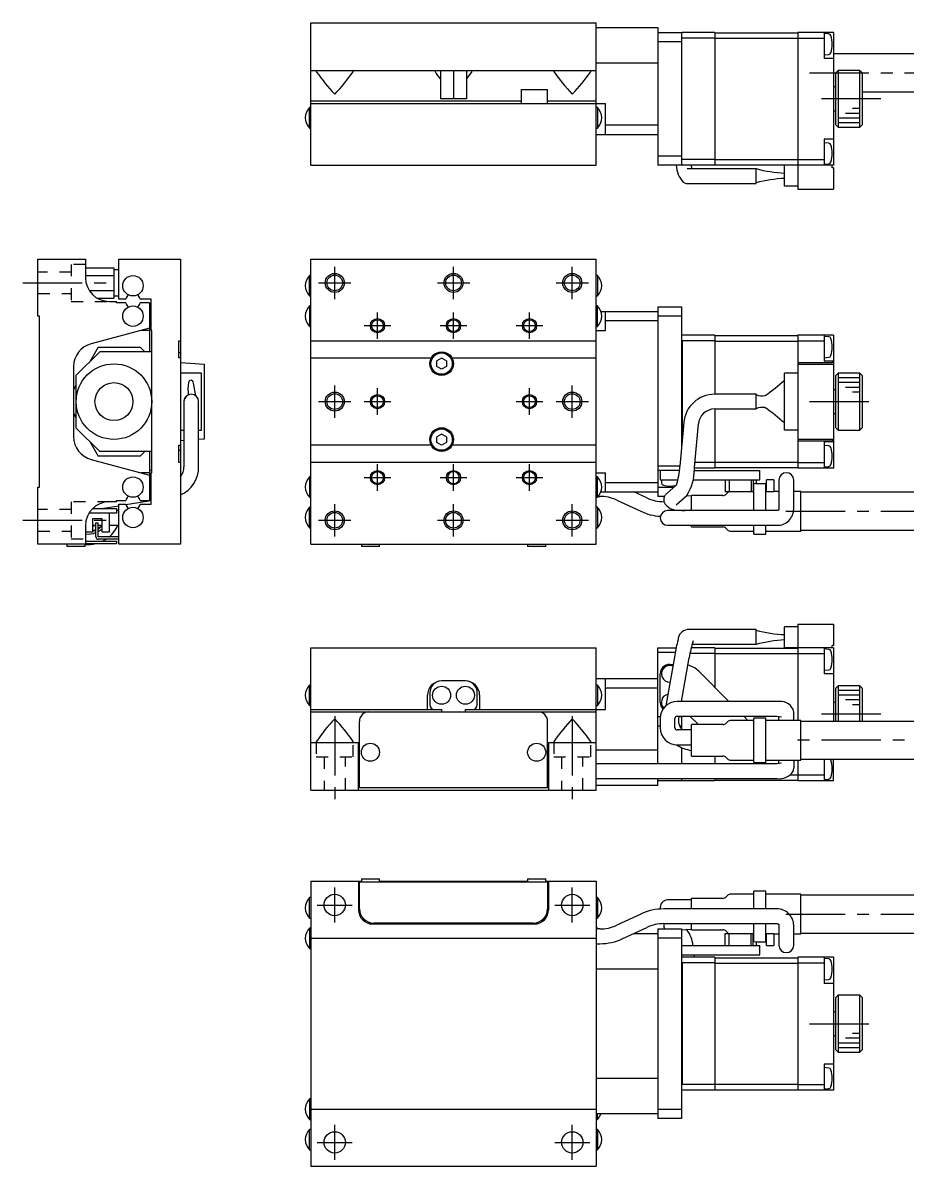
# Model space of a CAD drawing. Extents: x 35 to 407, y 17 to 267.
# Drawn here: x 35.2 to 221.3, y 26 to 266.9 of the extents above; entities that cross this region are included whole.
import ezdxf

# ---------------------------------------------------------------- set-up
doc = ezdxf.new("R2010")
doc.units = 0
doc.header["$LTSCALE"] = 10
doc.linetypes.add('CENTER', pattern=[2, 1.25, -0.25, 0.25, -0.25])
doc.linetypes.add('DOT', pattern=[0.5, 0.25, -0.25])
doc.layers.add('1', color=7, linetype='CONTINUOUS')

msp = doc.modelspace()

# ---------------------------------------------------------------- linework, layer by layer
at = {"layer": '1', "color": 7, "linetype": 'CONTINUOUS'}
for p, q in [((95.821162, 266.851049), (155.821162, 266.851049)), ((95.821162, 236.851049), (95.821162, 266.851049)), ((155.821162, 236.851049), (155.821162, 266.851049)), ((155.821162, 265.851049), (168.821162, 265.851049)), ((168.821162, 265.851049), (168.821162, 236.851049)), ((168.821162, 264.851049), (173.821162, 264.851049)), ((173.821162, 262.851049), (168.821162, 262.851049)), ((173.921162, 264.851049), (173.821162, 264.751049)), ((173.821162, 264.851049), (173.821162, 236.851049)), ((180.821162, 263.651049), (173.821162, 263.651049)), ((180.821162, 264.851049), (173.921162, 264.851049)), ((180.821162, 264.851049), (180.821162, 236.851049)), ((180.821162, 264.751049), (198.321162, 264.751049)), ((180.821162, 263.609628), (198.321162, 263.609628)), ((198.321162, 264.851049), (198.321162, 231.851049)), ((205.821162, 264.851049), (198.321162, 264.851049)), ((198.321162, 263.651049), (203.821162, 263.651049)), ((203.821162, 264.851049), (203.821162, 259.351049)), ((204.806442, 264.514848), (203.821162, 264.601049)), ((205.821162, 264.851049), (205.821162, 236.851049)), ((203.821162, 260.101049), (204.806442, 260.18725)), ((283.949292, 260.351049), (205.821162, 260.351049)), ((168.821162, 258.351049), (155.821162, 258.351049)), ((205.821162, 259.351049), (203.821162, 259.351049)), ((95.821162, 256.851049), (155.821162, 256.851049)), ((97.079505, 256.851049), (96.921162, 256.728528)), ((96.921162, 256.728528), (96.942914, 256.617171)), ((96.942914, 256.617171), (96.99772, 256.488613)), ((104.721162, 256.728526), (104.562819, 256.851049)), ((104.674704, 256.553113), (104.716091, 256.67941)), ((104.716091, 256.67941), (104.721162, 256.728526)), ((122.079505, 256.851049), (121.921162, 256.728532)), ((121.921162, 256.728532), (121.951179, 256.593864)), ((123.071162, 256.851049), (123.071162, 250.851049)), ((125.821162, 256.851049), (125.821162, 250.851049)), ((128.571162, 256.851049), (128.571162, 250.851049)), ((129.721162, 256.728531), (129.562819, 256.851049)), ((129.650182, 256.499908), (129.704441, 256.632913)), ((129.704441, 256.632913), (129.721162, 256.728531)), ((147.079505, 256.851049), (146.921162, 256.728532)), ((146.921162, 256.728532), (146.951179, 256.593864)), ((154.721162, 256.728531), (154.562819, 256.851049)), ((154.650182, 256.499908), (154.704441, 256.632913)), ((154.704441, 256.632913), (154.721162, 256.728531)), ((206.821162, 256.851049), (206.321162, 256.351049)), ((206.321162, 245.351049), (206.321162, 256.351049)), ((211.321162, 256.851049), (206.821162, 256.851049)), ((206.821162, 256.851049), (206.821162, 244.851049)), ((211.821162, 256.351049), (211.321162, 256.851049)), ((211.321162, 244.851049), (211.321162, 256.851049)), ((211.821162, 256.351049), (211.821162, 245.351049)), ((140.071162, 252.851049), (145.571162, 252.851049)), ((140.071162, 252.851049), (140.071162, 249.851049)), ((145.571162, 249.851049), (145.571162, 252.851049)), ((206.321162, 253.351049), (205.821162, 253.351049)), ((128.571162, 250.851049), (123.071162, 250.851049)), ((211.821162, 252.351049), (283.949292, 252.351049)), ((95.528914, 244.701049), (95.528914, 249.001049)), ((95.821162, 249.001049), (95.528914, 249.001049)), ((140.071162, 250.351049), (95.821162, 250.351049)), ((95.821162, 249.851049), (157.821162, 249.851049)), ((155.821162, 250.351049), (145.571162, 250.351049)), ((156.11341, 249.001049), (155.821162, 249.001049)), ((156.11341, 249.001049), (156.11341, 244.701049)), ((157.821162, 243.351049), (157.821162, 249.851049)), ((205.821162, 248.351049), (206.321162, 248.351049)), ((95.528914, 244.701049), (95.821162, 244.701049)), ((155.821162, 244.701049), (156.11341, 244.701049)), ((155.821162, 243.351049), (168.821162, 243.351049)), ((157.821162, 245.351049), (168.821162, 245.351049)), ((206.321162, 245.351049), (206.821162, 244.851049)), ((206.821162, 244.851049), (211.321162, 244.851049)), ((211.321162, 244.851049), (211.821162, 245.351049)), ((205.821162, 242.351049), (203.821162, 242.351049)), ((203.821162, 242.351049), (203.821162, 236.851049)), ((204.806442, 241.514848), (203.821162, 241.601049)), ((168.821162, 238.851049), (173.821162, 238.851049)), ((95.821162, 236.851049), (155.821162, 236.851049)), ((173.821162, 236.851049), (168.821162, 236.851049)), ((180.821162, 238.051049), (173.821162, 238.051049)), ((173.821162, 236.951049), (173.921162, 236.851049)), ((180.821162, 236.851049), (173.921162, 236.851049)), ((189.521162, 236.126049), (175.019925, 236.126049)), ((176.05006, 236.125234), (175.870134, 236.850267)), ((180.821162, 238.092471), (198.321162, 238.092471)), ((180.821162, 236.951049), (198.321162, 236.951049)), ((189.521162, 233.026049), (189.521162, 236.151049)), ((195.521162, 232.451049), (195.521162, 236.851049)), ((205.821162, 236.851049), (195.521162, 236.851049)), ((198.321162, 238.051049), (203.821162, 238.051049)), ((203.821162, 237.101049), (204.806442, 237.18725)), ((205.521162, 236.351049), (205.521162, 236.851049)), ((205.821162, 236.351049), (205.521162, 236.351049)), ((205.821162, 236.351049), (205.821162, 231.851049)), ((174.173743, 233.268721), (174.306706, 233.194471)), ((174.306706, 233.194471), (174.458707, 233.128223)), ((174.458707, 233.128223), (174.619042, 233.077387)), ((174.619042, 233.077387), (174.784129, 233.043634)), ((174.784129, 233.043634), (174.916862, 233.029395)), ((174.916862, 233.029395), (175.019925, 233.026049)), ((175.019925, 233.026049), (189.521162, 233.026049)), ((198.321162, 232.451049), (195.521162, 232.451049)), ((198.321162, 231.851049), (205.821162, 231.851049)), ((38.349742, 205.074287), (38.349742, 217.074287)), ((38.349742, 217.074287), (48.349742, 217.074287)), ((48.349742, 217.074287), (48.349742, 213.174287)), ((55.349742, 208.674287), (55.349742, 217.074287)), ((55.349742, 217.074287), (68.349742, 217.074287)), ((68.349742, 217.074287), (68.349742, 157.074287)), ((95.821162, 217.074287), (155.821162, 217.074287)), ((95.821162, 157.074287), (95.821162, 217.074287)), ((155.821162, 157.074287), (155.821162, 217.074287)), ((48.349742, 215.249714), (54.349742, 215.249714)), ((54.349742, 215.249714), (54.349742, 208.898861)), ((55.349742, 214.824287), (54.349742, 214.824287)), ((48.349742, 213.662), (54.349742, 213.662)), ((95.821162, 213.624287), (95.528914, 213.624287)), ((95.528914, 209.324287), (95.528914, 213.624287)), ((156.11341, 213.624287), (155.821162, 213.624287)), ((156.11341, 213.624287), (156.11341, 209.324287)), ((49.134394, 210.486574), (54.349742, 210.486574)), ((50.758085, 208.898861), (54.349742, 208.898861)), ((53.349742, 208.174287), (54.849742, 208.174287)), ((54.349742, 209.324287), (55.349742, 209.324287)), ((54.849742, 207.874287), (54.849742, 208.174287)), ((56.813462, 207.874287), (54.849742, 207.874287)), ((56.813462, 208.674287), (55.349742, 208.674287)), ((62.149742, 208.674287), (59.886022, 208.674287)), ((61.849742, 207.874287), (59.886022, 207.874287)), ((61.849742, 207.874287), (61.849742, 197.574287)), ((62.149742, 202.074287), (62.149742, 208.674287)), ((95.528914, 209.324287), (95.821162, 209.324287)), ((95.821162, 207.224287), (95.528914, 207.224287)), ((95.528914, 207.224287), (95.528914, 202.924287)), ((155.821162, 209.324287), (156.11341, 209.324287)), ((156.11341, 207.224287), (155.821162, 207.224287)), ((156.11341, 202.924287), (156.11341, 207.224287)), ((38.649742, 205.074287), (38.349742, 205.074287)), ((38.649742, 169.074287), (38.649742, 205.074287)), ((57.310437, 207.074287), (57.560756, 207.074287)), ((59.138729, 207.074287), (59.389048, 207.074287)), ((61.849742, 207.074287), (62.149742, 207.074287)), ((156.849589, 206.074287), (168.821162, 206.074287)), ((157.821162, 202.074287), (157.821162, 206.074287)), ((168.821162, 207.074287), (173.821162, 207.074287)), ((168.821162, 207.074287), (168.821162, 167.074287)), ((173.821162, 205.074287), (168.821162, 205.074287)), ((173.821162, 207.074287), (173.821162, 177.426417)), ((61.849742, 202.574287), (49.555647, 199.280094)), ((95.528914, 202.924287), (95.821162, 202.924287)), ((155.821162, 202.924287), (156.11341, 202.924287)), ((168.821162, 204.074287), (157.821162, 204.074287)), ((61.849742, 202.074287), (59.983717, 202.074287)), ((62.349742, 202.074287), (62.149742, 202.074287)), ((62.349742, 172.074287), (62.349742, 202.074287)), ((67.999742, 199.874287), (68.349742, 199.874287)), ((67.999742, 196.274287), (67.999742, 199.874287)), ((95.821162, 199.874287), (155.821162, 199.874287)), ((155.821162, 202.074287), (157.821162, 202.074287)), ((180.821162, 201.074287), (173.821162, 201.074287)), ((173.821162, 199.974287), (173.921162, 199.874287)), ((173.921162, 199.874287), (173.921162, 178.569423)), ((180.821162, 199.874287), (173.921162, 199.874287)), ((180.821162, 201.074287), (180.821162, 188.624287)), ((180.821162, 200.974287), (198.321162, 200.974287)), ((205.821162, 201.074287), (198.321162, 201.074287)), ((198.321162, 201.074287), (198.321162, 173.074287)), ((198.321162, 199.874287), (203.821162, 199.874287)), ((203.821162, 201.074287), (203.821162, 195.574287)), ((204.806442, 200.738086), (203.821162, 200.824287)), ((205.821162, 201.074287), (205.821162, 173.074287)), ((51.349742, 197.574287), (46.349742, 192.574287)), ((51.045895, 198.574287), (49.264806, 195.489351)), ((51.045895, 198.574287), (59.849742, 198.574287)), ((62.349742, 197.574287), (51.349742, 197.574287)), ((60.849742, 197.574287), (59.849742, 198.574287)), ((180.821162, 199.832866), (198.321162, 199.832866)), ((68.349742, 197.324287), (67.999742, 197.324287)), ((68.349742, 196.274287), (67.999742, 196.274287)), ((68.349742, 195.324287), (73.349742, 194.974653)), ((95.821162, 196.274287), (121.127991, 196.274287)), ((123.321162, 196.228988), (122.321162, 195.651638)), ((122.321162, 194.496937), (122.321162, 195.651638)), ((124.321162, 195.651638), (123.321162, 196.228988)), ((124.321162, 195.651638), (124.321162, 194.496937)), ((125.514333, 196.274287), (155.821162, 196.274287)), ((198.321162, 195.324287), (205.521162, 195.324287)), ((203.821162, 196.324287), (204.806442, 196.410488)), ((205.821162, 195.574287), (203.821162, 195.574287)), ((205.521162, 195.289324), (205.521162, 195.324287)), ((205.821162, 195.289324), (205.521162, 195.289324)), ((45.849742, 194.450465), (45.849742, 179.698109)), ((72.749742, 193.074287), (68.349742, 193.074287)), ((72.749742, 181.074287), (72.749742, 193.074287)), ((73.349742, 194.974653), (73.349742, 179.173921)), ((123.321162, 193.919587), (122.321162, 194.496937)), ((124.321162, 194.496937), (123.321162, 193.919587)), ((195.521162, 181.074287), (195.521162, 193.074287)), ((198.321162, 193.074287), (195.521162, 193.074287)), ((198.321162, 194.974653), (205.821162, 194.974653)), ((206.821162, 193.074287), (206.321162, 192.574287)), ((206.821162, 193.074287), (206.821162, 181.074287)), ((211.321162, 193.074287), (206.821162, 193.074287)), ((211.321162, 181.074287), (211.321162, 193.074287)), ((211.821162, 192.574287), (211.321162, 193.074287)), ((46.349742, 190.440313), (45.849742, 189.574287)), ((46.349742, 192.574287), (46.349742, 181.574287)), ((71.558121, 188.306096), (71.069342, 190.962697)), ((206.321162, 181.574287), (206.321162, 192.574287)), ((211.821162, 192.574287), (211.821162, 181.574287)), ((189.521162, 188.624287), (180.802818, 188.624287)), ((189.521162, 185.524287), (189.521162, 188.624287)), ((206.321162, 189.574287), (205.821162, 189.574287)), ((69.074742, 187.074287), (69.074742, 173.344082)), ((72.174742, 173.344082), (72.174742, 187.074287)), ((180.802818, 185.524287), (189.521162, 185.524287)), ((180.821162, 185.524287), (180.821162, 173.074287)), ((191.37492, 185.814521), (191.467427, 185.77498)), ((45.849742, 184.574287), (46.349742, 183.708262)), ((205.821162, 184.574287), (206.321162, 184.574287)), ((46.349742, 181.574287), (51.349742, 176.574287)), ((68.349742, 181.074287), (69.074742, 181.074287)), ((72.174742, 181.074287), (72.749742, 181.074287)), ((174.277743, 182.645157), (173.475823, 173.479173)), ((176.564026, 173.20899), (177.365946, 182.374975)), ((198.321162, 181.074287), (195.521162, 181.074287)), ((206.321162, 181.574287), (206.821162, 181.074287)), ((206.821162, 181.074287), (211.321162, 181.074287)), ((211.321162, 181.074287), (211.821162, 181.574287)), ((49.264806, 178.659224), (51.045895, 175.574287)), ((69.074742, 178.874984), (68.349742, 178.824287)), ((73.349742, 179.173921), (72.174742, 179.091757)), ((123.321162, 180.228988), (122.321162, 179.651638)), ((122.321162, 178.496937), (122.321162, 179.651638)), ((123.321162, 177.919587), (122.321162, 178.496937)), ((124.321162, 179.651638), (123.321162, 180.228988)), ((124.321162, 178.496937), (123.321162, 177.919587)), ((124.321162, 179.651638), (124.321162, 178.496937)), ((198.321162, 179.173921), (205.821162, 179.173921)), ((198.321162, 178.824287), (205.521162, 178.824287)), ((205.821162, 178.574287), (203.821162, 178.574287)), ((203.821162, 178.574287), (203.821162, 173.074287)), ((205.521162, 178.824287), (205.521162, 178.859251)), ((205.821162, 178.859251), (205.521162, 178.859251)), ((62.349742, 176.574287), (51.349742, 176.574287)), ((59.849742, 175.574287), (60.849742, 176.574287)), ((61.849742, 176.574287), (61.849742, 166.274287)), ((67.999742, 177.874287), (68.349742, 177.874287)), ((67.999742, 174.274287), (67.999742, 177.874287)), ((67.999742, 176.824287), (68.349742, 176.824287)), ((121.127991, 177.874287), (95.821162, 177.874287)), ((155.821162, 177.874287), (125.514333, 177.874287)), ((204.806442, 177.738086), (203.821162, 177.824287)), ((49.555647, 174.86848), (61.849742, 171.574287)), ((59.849742, 175.574287), (51.045895, 175.574287)), ((68.349742, 174.274287), (67.999742, 174.274287)), ((155.821162, 174.274287), (95.821162, 174.274287)), ((168.821162, 173.574287), (173.484144, 173.574287)), ((180.821162, 174.274287), (176.657228, 174.274287)), ((180.821162, 174.315709), (198.321162, 174.315709)), ((198.321162, 174.274287), (203.821162, 174.274287)), ((203.821162, 173.324287), (204.806442, 173.410488)), ((61.849742, 172.074287), (59.983717, 172.074287)), ((62.349742, 172.574287), (61.849742, 172.574287)), ((62.149742, 165.474287), (62.149742, 172.074287)), ((62.149742, 172.074287), (62.349742, 172.074287)), ((95.821162, 171.224287), (95.528914, 171.224287)), ((95.528914, 171.224287), (95.528914, 166.924287)), ((155.821162, 172.074287), (157.821162, 172.074287)), ((156.11341, 171.224287), (155.821162, 171.224287)), ((156.11341, 166.924287), (156.11341, 171.224287)), ((157.821162, 168.074287), (157.821162, 172.074287)), ((173.38226, 172.574287), (168.821162, 172.574287)), ((169.321162, 172.574287), (169.321162, 170.574287)), ((176.502988, 172.574287), (190.321162, 172.574287)), ((176.531917, 172.863318), (176.557566, 173.136093)), ((180.821162, 173.074287), (176.551754, 173.074287)), ((176.557566, 173.136093), (176.564026, 173.20899)), ((180.821162, 173.174287), (198.321162, 173.174287)), ((190.321162, 170.574287), (190.321162, 172.574287)), ((205.821162, 173.074287), (198.321162, 173.074287)), ((38.349742, 157.074287), (38.349742, 169.074287)), ((38.349742, 169.074287), (38.649742, 169.074287)), ((61.849742, 170.574287), (62.149742, 170.574287)), ((62.002855, 169.346531), (61.849742, 169.32228)), ((157.821162, 170.074287), (168.821162, 170.074287)), ((168.821162, 169.074287), (172.239588, 169.074287)), ((169.321162, 170.574287), (173.055524, 170.574287)), ((169.571162, 170.574287), (169.630898, 169.8915)), ((172.75775, 169.533991), (170.664521, 167.676912)), ((176.21702, 170.574287), (190.321162, 170.574287)), ((183.021162, 170.574287), (183.021162, 168.074287)), ((183.838407, 170.574287), (183.838407, 168.074287)), ((188.505841, 170.574287), (188.505841, 168.074287)), ((188.921162, 170.574287), (188.921162, 168.074287)), ((189.376287, 169.844287), (189.071162, 169.729012)), ((189.071162, 164.118719), (189.071162, 169.729012)), ((189.376287, 169.844287), (191.571162, 169.844287)), ((189.621162, 169.844287), (189.621162, 170.574287)), ((191.571162, 164.118719), (191.571162, 169.844287)), ((191.571162, 169.344287), (191.721162, 169.344287)), ((191.721162, 168.074287), (191.721162, 170.574287)), ((193.221162, 170.574287), (191.721162, 170.574287)), ((193.221162, 170.574287), (193.221162, 168.074287)), ((194.33424, 170.556107), (194.33424, 164.448105)), ((197.43424, 164.448105), (197.43424, 170.556107)), ((54.849742, 166.274287), (56.813462, 166.274287)), ((54.849742, 165.974287), (54.849742, 166.274287)), ((56.837963, 165.389851), (62.149742, 166.231154)), ((59.886022, 166.274287), (61.849742, 166.274287)), ((95.528914, 166.924287), (95.821162, 166.924287)), ((155.821162, 166.924287), (156.11341, 166.924287)), ((156.300965, 167.124287), (156.604215, 167.124287)), ((156.849589, 168.074287), (168.821162, 168.074287)), ((160.17534, 166.332588), (165.219946, 163.98025)), ((166.530062, 166.789804), (163.775479, 168.074287)), ((170.217528, 167.074287), (168.821162, 167.074287)), ((170.079957, 166.58767), (170.067358, 166.403219)), ((170.067358, 166.403219), (170.075003, 166.220442)), ((170.075003, 166.220442), (170.102159, 166.041428)), ((170.113253, 166.771507), (170.079957, 166.58767)), ((170.167321, 166.952193), (170.113253, 166.771507)), ((170.241716, 167.127005), (170.167321, 166.952193)), ((170.335306, 167.2931), (170.241716, 167.127005)), ((170.433976, 167.43238), (170.335306, 167.2931)), ((170.545433, 167.561683), (170.433976, 167.43238)), ((170.62477, 167.640648), (170.545433, 167.561683)), ((170.664521, 167.676912), (170.637697, 167.652665)), ((172.721839, 165.357981), (174.948683, 167.333602)), ((175.906839, 167.157797), (174.804231, 167.205734)), ((175.906948, 164.118719), (175.906948, 167.274287)), ((182.492735, 167.274287), (175.906948, 167.274287)), ((189.071162, 168.074287), (183.021162, 168.074287)), ((183.514055, 167.881394), (183.199842, 167.56718)), ((189.071162, 168.144287), (188.921162, 168.144287)), ((191.721162, 168.144287), (191.571162, 168.144287)), ((193.221162, 168.074287), (191.571162, 168.074287)), ((194.33424, 168.174287), (193.221162, 168.174287)), ((198.906948, 168.174287), (197.43424, 168.174287)), ((198.906948, 159.774287), (198.906948, 168.174287)), ((283.949292, 167.974287), (198.906948, 167.974287)), ((49.879872, 164.574287), (54.849742, 164.574287)), ((51.688699, 164.574287), (55.349742, 165.15414)), ((54.849742, 165.974287), (53.349742, 165.974287)), ((54.849742, 164.574287), (54.849742, 163.574287)), ((55.349742, 164.118719), (54.849742, 164.118719)), ((55.349742, 165.474287), (56.813462, 165.474287)), ((55.349743, 157.074287), (55.349742, 165.474287)), ((59.886022, 165.474287), (62.149742, 165.474287)), ((95.821162, 164.824287), (95.528914, 164.824287)), ((95.528914, 160.524287), (95.528914, 164.824287)), ((156.11341, 164.824287), (155.821162, 164.824287)), ((156.11341, 164.824287), (156.11341, 160.524287)), ((170.11236, 165.998105), (170.101186, 165.998105)), ((170.102159, 166.041428), (170.14785, 165.868132)), ((193.88424, 164.118719), (170.88424, 164.118719)), ((193.889437, 164.118743), (193.88424, 164.118719)), ((193.905739, 164.119119), (193.889437, 164.118743)), ((193.922971, 164.120018), (193.905739, 164.119119)), ((193.940191, 164.121435), (193.922971, 164.120018)), ((193.957385, 164.123373), (193.940191, 164.121435)), ((193.974539, 164.125834), (193.957385, 164.123373)), ((193.991638, 164.128823), (193.974539, 164.125834)), ((194.008668, 164.132344), (193.991638, 164.128823)), ((194.025615, 164.136402), (194.008668, 164.132344)), ((194.042463, 164.141004), (194.025615, 164.136402)), ((194.059197, 164.146156), (194.042463, 164.141004)), ((194.075801, 164.151866), (194.059197, 164.146156)), ((194.092258, 164.158144), (194.075801, 164.151866)), ((194.108553, 164.165001), (194.092258, 164.158144)), ((194.124666, 164.172448), (194.108553, 164.165001)), ((194.14058, 164.180502), (194.124666, 164.172448)), ((194.156275, 164.18918), (194.14058, 164.180502)), ((194.171731, 164.198504), (194.156275, 164.18918)), ((194.186925, 164.208501), (194.171731, 164.198504)), ((194.201835, 164.219203), (194.186925, 164.208501)), ((194.216434, 164.230653), (194.201835, 164.219203)), ((194.230696, 164.242903), (194.216434, 164.230653)), ((194.244545, 164.255981), (194.230696, 164.242903)), ((194.256561, 164.268452), (194.244545, 164.255981)), ((194.268125, 164.281652), (194.256561, 164.268452)), ((194.279194, 164.295652), (194.268125, 164.281652)), ((194.289716, 164.310552), (194.279194, 164.295652)), ((194.299624, 164.326494), (194.289716, 164.310552)), ((194.308829, 164.34369), (194.299624, 164.326494)), ((194.317202, 164.362469), (194.308829, 164.34369)), ((194.324522, 164.383363), (194.317202, 164.362469)), ((194.330386, 164.407307), (194.324522, 164.383363)), ((194.333904, 164.436062), (194.330386, 164.407307)), ((194.33424, 164.448105), (194.333904, 164.436062)), ((54.849742, 163.574287), (49.078959, 163.574287)), ((51.849742, 162.374287), (49.849742, 162.374287)), ((49.849742, 162.374287), (49.849742, 159.574287)), ((50.549743, 161.574287), (51.049743, 161.574287)), ((50.549743, 158.574287), (50.549743, 161.574287)), ((51.049743, 158.574287), (51.049743, 161.574287)), ((51.849742, 159.574287), (51.849742, 162.374287)), ((53.349742, 163.574287), (53.349742, 159.574287)), ((48.349742, 160.974287), (48.349742, 157.074287)), ((49.849742, 159.574287), (48.349742, 159.574287)), ((49.849742, 161.018719), (50.549743, 161.018719)), ((51.049743, 161.018719), (51.849742, 161.018719)), ((53.349742, 159.574287), (51.849742, 159.574287)), ((53.349742, 161.018719), (55.349743, 161.018719)), ((95.528914, 160.524287), (95.821162, 160.524287)), ((155.821162, 160.524287), (156.11341, 160.524287)), ((170.88424, 161.018719), (193.88424, 161.018719)), ((175.906948, 160.674287), (175.906948, 161.018719)), ((175.906948, 160.674287), (182.492735, 160.674287)), ((183.199842, 160.381394), (183.514055, 160.06718)), ((184.221162, 159.774287), (189.071162, 159.774287)), ((189.071162, 159.174287), (189.071162, 161.018719)), ((189.071162, 159.174287), (191.571162, 159.174287)), ((191.571162, 159.174287), (191.571162, 161.018719)), ((191.571162, 159.774287), (198.906948, 159.774287)), ((198.906948, 159.974287), (283.949292, 159.974287)), ((48.349742, 157.074287), (38.349742, 157.074287)), ((44.449742, 157.074287), (44.449742, 156.574287)), ((48.249742, 156.574287), (44.449742, 156.574287)), ((48.249742, 156.574287), (48.249742, 157.074287)), ((48.349742, 157.674287), (54.849742, 157.674287)), ((48.349742, 157.174287), (54.849742, 157.174287)), ((55.349743, 158.574287), (51.049743, 158.574287)), ((55.349743, 158.074287), (51.049743, 158.074287)), ((54.849742, 157.674287), (54.849742, 157.174287)), ((68.349743, 157.074287), (55.349743, 157.074287)), ((95.821162, 157.074287), (155.821162, 157.074287)), ((106.421162, 157.074287), (106.421162, 156.574287)), ((110.221162, 156.574287), (106.421162, 156.574287)), ((110.221162, 156.574287), (110.221162, 157.074287)), ((141.421162, 157.074287), (141.421162, 156.574287)), ((145.221162, 156.574287), (141.421162, 156.574287)), ((145.221162, 156.574287), (145.221162, 157.074287)), ((198.321162, 140.234357), (205.821162, 140.234357)), ((198.321162, 140.234357), (198.321162, 119.934357)), ((205.821162, 140.234357), (205.821162, 135.734357)), ((189.521162, 139.059357), (175.019925, 139.059357)), ((189.521162, 135.934357), (189.521162, 139.059357)), ((195.521162, 135.234357), (195.521162, 139.634357)), ((198.321162, 139.634357), (195.521162, 139.634357)), ((95.821162, 135.234357), (155.821162, 135.234357)), ((95.821162, 105.234357), (95.821162, 135.234357)), ((155.821162, 105.234357), (155.821162, 135.234357)), ((168.821162, 135.234357), (172.695723, 135.234357)), ((168.821162, 110.784357), (168.821162, 135.234357)), ((180.821162, 135.234357), (175.870051, 135.234357)), ((176.049686, 135.959357), (189.521162, 135.959357)), ((180.821162, 135.234357), (180.821162, 126.891211)), ((180.821162, 135.134357), (198.321162, 135.134357)), ((205.821162, 135.234357), (195.521162, 135.234357)), ((203.821162, 135.234357), (203.821162, 129.734357)), ((204.806442, 134.898156), (203.821162, 134.984357)), ((205.521162, 135.234357), (205.521162, 135.734357)), ((205.821162, 135.734357), (205.521162, 135.734357)), ((205.821162, 135.234357), (205.821162, 119.734357)), ((172.496197, 134.234357), (168.821162, 134.234357)), ((172.394149, 133.679621), (170.484055, 122.980306)), ((173.799873, 123.914659), (175.445899, 133.134807)), ((180.821162, 134.034357), (175.614667, 134.034357)), ((180.821162, 133.992935), (198.321162, 133.992935)), ((198.321162, 134.034357), (203.821162, 134.034357)), ((171.321162, 131.734357), (172.046871, 131.734357)), ((177.442482, 130.269891), (183.797714, 123.914659)), ((203.821162, 130.484357), (204.806442, 130.570558)), ((128.321162, 128.234357), (123.321162, 128.234357)), ((155.821162, 128.734357), (168.821162, 128.734357)), ((157.821162, 122.234357), (157.821162, 128.734357)), ((169.321162, 123.734357), (169.321162, 129.734357)), ((205.821162, 129.734357), (203.821162, 129.734357)), ((95.528914, 123.084357), (95.528914, 127.384357)), ((95.821162, 127.384357), (95.528914, 127.384357)), ((120.321162, 122.234357), (120.321162, 125.234357)), ((120.821162, 125.734357), (120.821162, 123.234357)), ((130.821162, 123.234357), (130.821162, 125.734357)), ((131.321162, 125.234357), (131.321162, 122.234357)), ((156.11341, 127.384357), (155.821162, 127.384357)), ((156.11341, 127.384357), (156.11341, 123.084357)), ((168.821162, 126.734357), (157.821162, 126.734357)), ((206.821162, 127.234357), (206.321162, 126.734357)), ((206.321162, 119.734357), (206.321162, 126.734357)), ((206.821162, 127.234357), (206.821162, 119.734357)), ((211.321162, 127.234357), (206.821162, 127.234357)), ((211.321162, 119.734357), (211.321162, 127.234357)), ((211.821162, 126.734357), (211.321162, 127.234357)), ((211.821162, 126.734357), (211.821162, 119.734357)), ((95.528914, 123.084357), (95.821162, 123.084357)), ((155.821162, 123.084357), (156.11341, 123.084357)), ((193.88424, 123.914659), (172.88424, 123.914659)), ((206.321162, 123.734357), (205.821162, 123.734357)), ((95.821162, 122.234357), (123.321162, 122.234357)), ((95.821162, 121.734357), (155.821162, 121.734357)), ((123.321162, 122.234357), (123.321162, 121.734357)), ((128.321162, 121.734357), (128.321162, 122.234357)), ((128.321162, 122.234357), (157.821162, 122.234357)), ((168.821162, 120.734357), (169.353543, 120.734357)), ((172.88424, 120.814659), (193.88424, 120.814659)), ((173.219055, 120.661231), (173.246445, 120.814659)), ((173.232109, 120.734357), (173.821162, 120.734357)), ((173.821162, 120.814659), (173.821162, 118.092025)), ((177.364308, 119.034357), (175.584006, 120.814659)), ((186.897714, 120.814659), (187.778016, 119.934357)), ((189.071162, 111.034357), (189.071162, 120.434357)), ((191.571162, 120.434357), (189.071162, 120.434357)), ((191.571162, 111.034357), (191.571162, 120.434357)), ((193.88424, 120.814659), (194.842323, 120.680201)), ((194.33424, 119.934357), (194.33424, 120.792432)), ((197.43424, 119.934357), (197.43424, 121.680618)), ((106.021162, 105.734357), (106.021162, 119.734357)), ((145.621162, 105.734357), (145.621162, 119.734357)), ((169.33424, 118.734357), (168.821162, 118.734357)), ((169.33424, 120.364659), (169.33424, 118.364659)), ((172.43424, 118.364659), (172.43424, 120.364659)), ((173.821162, 118.734357), (173.450409, 118.734357)), ((175.906948, 112.434357), (175.906948, 119.034357)), ((182.492735, 119.034357), (175.906948, 119.034357)), ((183.514055, 119.641463), (183.199842, 119.32725)), ((189.071162, 119.934357), (184.221162, 119.934357)), ((198.906948, 119.934357), (191.571162, 119.934357)), ((198.906948, 111.534357), (198.906948, 119.934357)), ((283.949292, 119.734357), (198.906948, 119.734357)), ((146.992142, 115.585497), (146.937883, 115.452493)), ((175.906948, 117.914659), (172.88424, 117.914659)), ((106.021162, 115.234357), (95.821162, 115.234357)), ((96.934209, 115.439863), (96.921162, 115.35688)), ((96.921162, 115.35688), (97.079505, 115.234357)), ((104.562819, 115.234357), (104.721162, 115.356868)), ((104.721162, 115.356868), (104.703194, 115.456542)), ((105.821162, 105.234357), (105.821162, 115.234357)), ((155.821162, 115.234357), (145.621162, 115.234357)), ((145.821162, 115.234357), (145.821162, 105.234357)), ((146.937883, 115.452493), (146.921162, 115.356875)), ((146.921162, 115.356875), (147.079505, 115.234357)), ((154.562819, 115.234357), (154.721162, 115.356874)), ((154.721162, 115.356874), (154.691145, 115.491542)), ((155.821162, 113.734357), (168.821162, 113.734357)), ((172.88424, 114.814659), (175.906948, 114.814659)), ((173.821162, 114.210437), (173.821162, 110.784357)), ((193.88424, 110.784357), (155.821162, 110.784357)), ((175.906948, 112.434357), (182.492735, 112.434357)), ((180.821162, 112.434357), (180.821162, 110.784357)), ((183.199842, 112.141463), (183.514055, 111.82725)), ((184.221162, 111.534357), (189.071162, 111.534357)), ((189.071162, 111.034357), (191.571162, 111.034357)), ((191.571162, 111.534357), (198.906948, 111.534357)), ((194.842323, 110.918814), (193.88424, 110.784357)), ((194.33424, 110.808777), (194.33424, 111.534357)), ((197.43424, 111.534357), (197.43424, 109.918397)), ((198.321162, 111.534357), (198.321162, 107.234357)), ((198.906948, 111.734357), (283.949292, 111.734357)), ((203.821162, 111.734357), (203.821162, 107.234357)), ((205.821162, 107.234357), (205.821162, 111.734357)), ((196.73514, 108.475778), (198.321162, 108.475778)), ((197.305698, 109.251968), (197.369063, 109.440064)), ((197.369063, 109.440064), (197.410778, 109.62991)), ((197.410778, 109.62991), (197.43153, 109.820095)), ((197.43153, 109.820095), (197.43424, 109.918397)), ((198.321162, 108.434357), (203.821162, 108.434357)), ((106.021162, 106.734357), (105.821162, 106.734357)), ((145.821162, 106.734357), (145.621162, 106.734357)), ((155.821162, 107.684357), (193.88424, 107.684357)), ((168.821162, 106.234357), (155.821162, 106.234357)), ((168.821162, 106.234357), (168.821162, 107.684357)), ((173.821162, 107.234357), (168.821162, 107.234357)), ((173.821162, 107.684357), (173.821162, 107.234357)), ((173.821162, 107.334357), (173.921162, 107.234357)), ((180.821162, 107.234357), (173.921162, 107.234357)), ((180.821162, 107.684357), (180.821162, 107.234357)), ((180.821162, 107.334357), (198.321162, 107.334357)), ((205.821162, 107.234357), (198.321162, 107.234357)), ((203.821162, 107.484357), (204.806442, 107.570558)), ((95.821162, 105.234357), (155.821162, 105.234357)), ((145.621162, 105.734357), (106.021162, 105.734357)), ((95.821162, 86.049698), (95.821162, 26.049698)), ((95.821162, 86.049698), (106.421162, 86.049698)), ((105.821162, 86.049698), (105.821162, 80.049698)), ((106.021162, 85.449698), (105.821162, 85.449698)), ((106.021162, 85.949698), (145.621162, 85.949698)), ((106.021162, 80.249698), (106.021162, 85.949698)), ((106.421162, 86.549698), (110.221162, 86.549698)), ((106.421162, 86.549698), (106.421162, 85.949698)), ((110.221162, 85.949698), (110.221162, 86.549698)), ((110.221162, 86.049698), (141.421162, 86.049698)), ((120.321162, 86.049698), (120.321162, 85.949698)), ((131.321162, 86.049698), (131.321162, 85.949698)), ((141.421162, 86.549698), (145.221162, 86.549698)), ((141.421162, 86.549698), (141.421162, 85.949698)), ((145.221162, 85.949698), (145.221162, 86.549698)), ((145.221162, 86.049698), (155.821162, 86.049698)), ((145.621162, 85.949698), (145.621162, 80.249698)), ((145.821162, 85.449698), (145.621162, 85.449698)), ((145.821162, 86.049698), (145.821162, 80.049698)), ((155.821162, 86.049698), (155.821162, 26.049698)), ((95.528914, 78.299698), (95.528914, 82.599698)), ((95.821162, 82.599698), (95.528914, 82.599698)), ((156.11341, 82.599698), (155.821162, 82.599698)), ((156.11341, 82.599698), (156.11341, 78.299698)), ((175.906948, 82.105266), (170.88424, 82.105266)), ((175.906948, 80.225881), (175.906948, 82.449698)), ((182.492735, 82.449698), (175.906948, 82.449698)), ((183.514055, 83.056805), (183.199842, 82.742591)), ((189.071162, 83.349698), (184.221162, 83.349698)), ((189.071162, 80.225881), (189.071162, 83.949698)), ((191.571162, 83.949698), (189.071162, 83.949698)), ((191.571162, 80.225881), (191.571162, 83.949698)), ((198.906948, 83.349698), (191.571162, 83.349698)), ((198.906948, 74.949698), (198.906948, 83.349698)), ((283.949292, 83.149698), (198.906948, 83.149698)), ((193.88424, 80.225881), (170.101186, 80.225881)), ((95.528914, 78.299698), (95.821162, 78.299698)), ((142.621162, 77.249698), (109.021162, 77.249698)), ((155.821162, 78.299698), (156.11341, 78.299698)), ((165.219946, 79.143736), (160.17534, 76.791397)), ((170.108364, 77.111212), (170.090311, 77.019389)), ((170.101186, 77.125881), (193.88424, 77.125881)), ((170.111799, 77.126114), (170.108364, 77.111212)), ((175.906948, 75.849698), (175.906948, 77.125881)), ((189.071162, 73.394973), (189.071162, 77.125881)), ((191.571162, 73.279698), (191.571162, 77.125881)), ((193.88424, 77.125881), (193.900559, 77.12565)), ((193.900559, 77.12565), (193.917735, 77.12491)), ((193.917735, 77.12491), (193.934865, 77.123659)), ((193.934865, 77.123659), (193.951933, 77.121899)), ((193.951933, 77.121899), (193.968926, 77.11963)), ((193.968926, 77.11963), (193.985829, 77.116853)), ((193.985829, 77.116853), (194.002628, 77.113568)), ((194.002628, 77.113568), (194.019307, 77.109774)), ((194.019307, 77.109774), (194.035852, 77.105471)), ((194.035852, 77.105471), (194.052246, 77.100656)), ((194.052246, 77.100656), (194.068473, 77.095329)), ((194.068473, 77.095329), (194.084516, 77.089488)), ((194.084516, 77.089488), (194.100359, 77.08313)), ((194.100359, 77.08313), (194.115982, 77.076251)), ((194.115982, 77.076251), (194.131368, 77.068848)), ((194.131368, 77.068848), (194.146497, 77.060916)), ((194.146497, 77.060916), (194.161346, 77.052449)), ((95.528914, 76.199698), (95.528914, 71.899698)), ((95.821162, 76.199698), (95.528914, 76.199698)), ((108.821162, 77.049698), (142.821162, 77.049698)), ((156.11341, 76.199698), (155.821162, 76.199698)), ((156.604215, 75.999698), (155.821162, 75.999698)), ((156.11341, 75.999698), (156.11341, 76.199698)), ((161.485456, 73.981843), (166.530062, 76.334181)), ((163.775479, 75.049698), (168.821162, 75.049698)), ((168.821162, 76.049698), (173.821162, 76.049698)), ((168.821162, 76.049698), (168.821162, 36.049698)), ((170.06978, 76.834891), (170.067219, 76.74281)), ((170.067219, 76.74281), (170.069704, 76.651212)), ((170.069704, 76.651212), (170.077149, 76.560362)), ((170.07746, 76.92718), (170.06978, 76.834891)), ((170.077149, 76.560362), (170.089451, 76.470512)), ((170.090311, 77.019389), (170.07746, 76.92718)), ((170.089451, 76.470512), (170.106491, 76.381908)), ((170.106491, 76.381908), (170.128138, 76.29479)), ((170.128138, 76.29479), (170.15424, 76.20939)), ((170.15424, 76.20939), (170.184633, 76.125933)), ((170.184633, 76.125933), (170.2169, 76.049558)), ((173.820394, 75.831288), (175.906885, 75.966189)), ((173.821162, 76.049698), (173.821162, 36.049698)), ((174.948683, 75.790384), (174.80461, 75.918203)), ((174.970687, 75.77056), (174.948683, 75.790384)), ((175.906948, 75.849698), (182.492735, 75.849698)), ((183.021162, 72.549698), (183.021162, 75.049698)), ((183.021162, 75.049698), (189.071162, 75.049698)), ((183.199842, 75.556805), (183.514055, 75.242591)), ((183.838407, 72.549698), (183.838407, 75.049698)), ((188.505841, 72.549698), (188.505841, 75.049698)), ((188.921162, 72.549698), (188.921162, 75.049698)), ((188.921162, 74.979698), (189.071162, 74.979698)), ((191.571162, 75.049698), (193.221162, 75.049698)), ((191.571162, 74.979698), (191.721162, 74.979698)), ((191.721162, 72.549698), (191.721162, 75.049698)), ((193.221162, 75.049698), (193.221162, 72.549698)), ((193.221162, 74.949698), (194.33424, 74.949698)), ((194.161346, 77.052449), (194.175895, 77.043442)), ((194.175895, 77.043442), (194.19012, 77.033884)), ((194.19012, 77.033884), (194.203994, 77.023767)), ((194.203994, 77.023767), (194.21749, 77.013078)), ((194.21749, 77.013078), (194.23058, 77.001802)), ((194.23058, 77.001802), (194.243229, 76.989918)), ((194.243229, 76.989918), (194.255402, 76.977403)), ((194.255402, 76.977403), (194.267059, 76.964222)), ((194.267059, 76.964222), (194.278154, 76.95033)), ((194.278154, 76.95033), (194.288633, 76.935666)), ((194.288633, 76.935666), (194.298434, 76.920141)), ((194.298434, 76.920141), (194.307477, 76.903622)), ((194.307477, 76.903622), (194.315656, 76.885908)), ((194.315656, 76.885908), (194.322816, 76.866678)), ((194.322816, 76.866678), (194.328701, 76.845395)), ((194.328701, 76.845395), (194.332831, 76.821164)), ((194.332831, 76.821164), (194.33424, 76.796495)), ((194.33424, 76.796495), (194.33424, 72.567879)), ((197.43424, 72.567879), (197.43424, 76.796495)), ((197.43424, 74.949698), (198.906948, 74.949698)), ((198.906948, 75.149698), (283.949292, 75.149698)), ((95.821162, 74.049698), (155.821162, 74.049698)), ((155.821162, 72.899698), (156.604215, 72.899698)), ((173.821162, 74.049698), (168.821162, 74.049698)), ((173.821162, 72.549698), (190.321162, 72.549698)), ((189.071162, 73.394973), (189.376287, 73.279698)), ((189.376287, 73.279698), (191.571162, 73.279698)), ((189.621162, 72.549698), (189.621162, 73.279698)), ((190.321162, 70.549698), (190.321162, 72.549698)), ((191.721162, 73.779698), (191.571162, 73.779698)), ((191.721162, 72.549698), (193.221162, 72.549698)), ((95.528914, 71.899698), (95.821162, 71.899698)), ((173.821162, 70.549698), (190.321162, 70.549698)), ((180.821162, 70.049698), (173.821162, 70.049698)), ((176.551952, 70.049764), (176.502162, 70.549892)), ((180.821162, 70.049698), (180.821162, 42.049698)), ((180.821162, 69.949698), (198.321162, 69.949698)), ((205.821162, 70.049698), (198.321162, 70.049698)), ((198.321162, 70.049698), (198.321162, 42.049698)), ((203.821162, 70.049698), (203.821162, 64.549698)), ((205.821162, 70.049698), (205.821162, 42.049698)), ((168.821162, 67.549698), (155.821162, 67.549698)), ((173.821162, 68.949698), (173.921162, 68.849698)), ((173.921162, 68.849698), (173.921162, 43.249698)), ((180.821162, 68.849698), (173.921162, 68.849698)), ((180.821162, 68.808277), (198.321162, 68.808277)), ((198.321162, 68.849698), (203.821162, 68.849698)), ((204.806442, 69.713497), (203.821162, 69.799698)), ((203.821162, 65.299698), (204.806442, 65.385899)), ((205.821162, 64.549698), (203.821162, 64.549698)), ((206.821162, 62.049698), (206.321162, 61.549698)), ((206.321162, 50.549698), (206.321162, 61.549698)), ((206.821162, 62.049698), (206.821162, 50.049698)), ((211.321162, 62.049698), (206.821162, 62.049698)), ((211.321162, 50.049698), (211.321162, 62.049698)), ((211.821162, 61.549698), (211.321162, 62.049698)), ((211.821162, 61.549698), (211.821162, 50.549698)), ((206.321162, 58.549698), (205.821162, 58.549698)), ((205.821162, 53.549698), (206.321162, 53.549698)), ((206.321162, 50.549698), (206.821162, 50.049698)), ((206.821162, 50.049698), (211.321162, 50.049698)), ((211.321162, 50.049698), (211.821162, 50.549698)), ((205.821162, 47.549698), (203.821162, 47.549698)), ((203.821162, 47.549698), (203.821162, 42.049698)), ((204.806442, 46.713497), (203.821162, 46.799698)), ((155.821162, 44.549698), (168.821162, 44.549698)), ((173.921162, 43.249698), (173.821162, 43.149698)), ((180.821162, 42.049698), (173.821162, 42.049698)), ((180.821162, 43.249698), (173.921162, 43.249698)), ((180.821162, 43.291119), (198.321162, 43.291119)), ((180.821162, 42.149698), (198.321162, 42.149698)), ((198.321162, 43.249698), (203.821162, 43.249698)), ((205.821162, 42.049698), (198.321162, 42.049698)), ((203.821162, 42.299698), (204.806442, 42.385899)), ((95.528914, 40.199698), (95.528914, 35.899698)), ((95.821162, 40.199698), (95.528914, 40.199698)), ((95.821162, 38.049698), (155.821162, 38.049698)), ((168.821162, 37.049698), (155.821162, 37.049698)), ((156.11341, 35.899698), (156.11341, 37.049698)), ((168.821162, 38.049698), (173.821162, 38.049698)), ((95.528914, 35.899698), (95.821162, 35.899698)), ((95.528914, 29.499698), (95.528914, 33.799698)), ((95.821162, 33.799698), (95.528914, 33.799698)), ((155.821162, 35.899698), (156.11341, 35.899698)), ((156.11341, 33.799698), (155.821162, 33.799698)), ((156.11341, 33.799698), (156.11341, 29.499698)), ((173.821162, 36.049698), (168.821162, 36.049698)), ((95.528914, 29.499698), (95.821162, 29.499698)), ((155.821162, 29.499698), (156.11341, 29.499698)), ((95.821162, 26.049698), (155.821162, 26.049698))]:
    msp.add_line(p, q, dxfattribs=at)
at = {"layer": '1', "color": 4, "linetype": 'CENTER'}
for p, q in [((200.764056, 256.351049), (335.764056, 256.351049)), ((215.764056, 250.851049), (200.764056, 250.851049)), ((100.821162, 208.674287), (100.821162, 215.474287)), ((125.821162, 208.674287), (125.821162, 215.474287)), ((150.821162, 208.674287), (150.821162, 215.474287)), ((35.173314, 212.074287), (53.059634, 212.074287)), ((97.421162, 212.074287), (104.221162, 212.074287)), ((122.421162, 212.074287), (129.221162, 212.074287)), ((147.421162, 212.074287), (154.221162, 212.074287)), ((109.821162, 200.274287), (109.821162, 205.874287)), ((125.821162, 200.274287), (125.821162, 205.874287)), ((141.821162, 200.274287), (141.821162, 205.874287)), ((107.021162, 203.074287), (112.621162, 203.074287)), ((123.021162, 203.074287), (128.621162, 203.074287)), ((139.021162, 203.074287), (144.621162, 203.074287)), ((100.821162, 183.674287), (100.821162, 190.474287)), ((150.821162, 183.674287), (150.821162, 190.474287)), ((109.821162, 184.274287), (109.821162, 189.874287)), ((141.821162, 184.274287), (141.821162, 189.874287)), ((97.421162, 187.074287), (104.221162, 187.074287)), ((107.021162, 187.074287), (112.621162, 187.074287)), ((139.021162, 187.074287), (144.621162, 187.074287)), ((147.421162, 187.074287), (154.221162, 187.074287)), ((200.764056, 187.074287), (215.764056, 187.074287)), ((109.821162, 168.274287), (109.821162, 173.874287)), ((125.821162, 168.274287), (125.821162, 173.874287)), ((141.821162, 168.274287), (141.821162, 173.874287)), ((107.021162, 171.074287), (112.621162, 171.074287)), ((123.021162, 171.074287), (128.621162, 171.074287)), ((139.021162, 171.074287), (144.621162, 171.074287)), ((100.821162, 158.674287), (100.821162, 165.474287)), ((125.821162, 158.674287), (125.821162, 165.474287)), ((150.821162, 158.674287), (150.821162, 165.474287)), ((195.764056, 163.974287), (335.764056, 163.974287)), ((35.173314, 162.074287), (53.059634, 162.074287)), ((97.421162, 162.074287), (104.221162, 162.074287)), ((122.421162, 162.074287), (129.221162, 162.074287)), ((147.421162, 162.074287), (154.221162, 162.074287)), ((100.821162, 120.840731), (100.821162, 102.736285)), ((150.821162, 120.840731), (150.821162, 102.736285)), ((215.764056, 121.234357), (200.764056, 121.234357)), ((335.764056, 115.734357), (195.764056, 115.734357)), ((100.821162, 77.349698), (100.821162, 84.749698)), ((150.821162, 77.349698), (150.821162, 84.749698)), ((97.121162, 81.049698), (104.521162, 81.049698)), ((147.121162, 81.049698), (154.521162, 81.049698)), ((195.764056, 79.149698), (335.764056, 79.149698)), ((200.764056, 56.049698), (215.764056, 56.049698)), ((100.821162, 27.349698), (100.821162, 34.749698)), ((150.821162, 27.349698), (150.821162, 34.749698)), ((97.121162, 31.049698), (104.521162, 31.049698)), ((147.121162, 31.049698), (154.521162, 31.049698))]:
    msp.add_line(p, q, dxfattribs=at)
at = {"layer": '1', "color": 9, "linetype": 'CONTINUOUS'}
for p, q in [((209.821162, 248.851049), (211.321162, 248.851049)), ((206.821162, 246.851049), (211.321162, 246.851049)), ((206.821162, 245.851049), (211.321162, 245.851049)), ((208.321162, 247.851049), (211.321162, 247.851049)), ((211.321162, 192.074287), (206.821162, 192.074287)), ((211.321162, 191.074287), (206.821162, 191.074287)), ((211.321162, 190.074287), (208.321162, 190.074287)), ((211.321162, 189.074287), (209.821162, 189.074287)), ((211.321162, 126.234357), (206.821162, 126.234357)), ((211.321162, 125.234357), (206.821162, 125.234357)), ((211.321162, 124.234357), (208.321162, 124.234357)), ((211.321162, 123.234357), (209.821162, 123.234357)), ((208.321162, 53.049698), (211.321162, 53.049698)), ((209.821162, 54.049698), (211.321162, 54.049698)), ((206.821162, 52.049698), (211.321162, 52.049698)), ((206.821162, 51.049698), (211.321162, 51.049698))]:
    msp.add_line(p, q, dxfattribs=at)
at = {"layer": '1', "color": 9, "linetype": 'DOT'}
for p, q in [((45.349742, 214.324287), (38.349742, 214.324287)), ((45.349742, 215.974287), (45.349742, 208.174287)), ((48.349742, 215.974287), (45.349742, 215.974287)), ((38.349742, 209.824287), (45.349742, 209.824287)), ((45.349742, 208.174287), (53.349742, 208.174287)), ((45.349742, 164.324287), (38.349742, 164.324287)), ((45.349742, 165.974287), (45.349742, 158.174287)), ((53.349742, 165.974287), (45.349742, 165.974287)), ((38.349742, 159.824287), (45.349742, 159.824287)), ((45.349742, 158.174287), (48.349742, 158.174287)), ((96.921162, 115.357269), (96.921162, 112.234357)), ((104.721162, 112.234357), (104.721162, 115.357088)), ((146.921162, 115.357232), (146.921162, 112.234357)), ((154.721162, 112.234357), (154.721162, 115.357222)), ((96.921162, 112.234357), (104.721162, 112.234357)), ((98.571162, 112.234357), (98.571162, 105.234357)), ((103.071162, 105.234357), (103.071162, 112.234357)), ((146.921162, 112.234357), (154.721162, 112.234357)), ((148.571162, 112.234357), (148.571162, 105.234357)), ((153.071162, 105.234357), (153.071162, 112.234357))]:
    msp.add_line(p, q, dxfattribs=at)
at = {"layer": '1', "color": 7, "linetype": 'CONTINUOUS'}
for centre, radius in [((58.349742, 211.474287), 2.15), ((100.821162, 212.074287), 1.65), ((125.821162, 212.074287), 1.65), ((150.821162, 212.074287), 1.65), ((58.349742, 205.074287), 2.15), ((109.821162, 203.074287), 1.25), ((125.821162, 203.074287), 1.25), ((141.821162, 203.074287), 1.25), ((123.321162, 195.074287), 2.5), ((123.321162, 195.074287), 2.25), ((54.349742, 187.074287), 7.95), ((54.349742, 187.074287), 4), ((100.821162, 187.074287), 1.65), ((109.821162, 187.074287), 1.25), ((141.821162, 187.074287), 1.25), ((150.821162, 187.074287), 1.65), ((123.321162, 179.074287), 2.5), ((123.321162, 179.074287), 2.25), ((58.349742, 169.074287), 2.15), ((109.821162, 171.074287), 1.25), ((141.821162, 171.074287), 1.25), ((58.349743, 162.674287), 2.15), ((100.821162, 162.074287), 1.65), ((125.821162, 162.074287), 1.65), ((150.821162, 162.074287), 1.65), ((123.321162, 125.234357), 1.9), ((128.321162, 125.234357), 1.9), ((108.321162, 113.234357), 1.9), ((143.321162, 113.234357), 1.9), ((100.821162, 81.049698), 2.25), ((150.821162, 81.049698), 2.25), ((100.821162, 31.049698), 2.25), ((150.821162, 31.049698), 2.25)]:
    msp.add_circle(centre, radius, dxfattribs=at)
at = {"layer": '1', "color": 9, "linetype": 'CONTINUOUS'}
for centre, radius in [((100.821162, 212.074287), 2), ((125.821162, 212.074287), 2), ((150.821162, 212.074287), 2), ((109.821162, 203.074287), 1.5), ((125.821162, 203.074287), 1.5), ((141.821162, 203.074287), 1.5), ((100.821162, 187.074287), 2), ((109.821162, 187.074287), 1.5), ((141.821162, 187.074287), 1.5), ((150.821162, 187.074287), 2), ((109.821162, 171.074287), 1.5), ((125.821162, 171.074287), 1.5), ((141.821162, 171.074287), 1.5), ((100.821162, 162.074287), 2), ((125.821162, 162.074287), 2), ((150.821162, 162.074287), 2)]:
    msp.add_circle(centre, radius, dxfattribs=at)
at = {"layer": '1', "color": 7, "linetype": 'CONTINUOUS'}
for centre, radius, start, end in [((204.762864, 264.016751), 0.5, 17.629155, 85), ((199.521162, 262.351049), 6, 342.370845, 17.629155), ((204.762864, 260.685347), 0.5, 275, 342.370845), ((130.48208, 280.199909), 41.029598, 215.30347363, 223.70431237), ((75.403455, 276.612047), 35.484741, 315.74981024, 325.57802867), ((129.602537, 260.862941), 8.761752, 209.1593422, 221.79925238), ((121.013841, 261.675182), 10.068259, 318.6465496, 329.06810916), ((177.469649, 277.545646), 37.018295, 214.47068676, 223.95596933), ((120.879712, 280.413553), 41.380032, 316.35021933, 324.69681415), ((97.621162, 246.851049), 3, 134.220044, 225.779956), ((154.021162, 246.851049), 3, 314.220044, 45.779956), ((204.762864, 241.016751), 0.5, 17.629155, 85), ((199.521162, 239.351049), 6, 342.370845, 17.629155), ((178.52894, 237.161809), 5.841564, 183.05552734, 221.79336857), ((196.668235, 262.090112), 26.90568, 254.595351, 267.556562), ((204.762864, 237.685347), 0.5, 275, 342.370845), ((196.935065, 205.512712), 28.615444, 92.832165, 105.015922), ((53.349742, 213.174287), 5, 180, 270), ((97.621162, 211.474287), 3, 134.220044, 225.779956), ((154.021162, 211.474287), 3, 314.220044, 45.779956), ((58.349742, 208.274287), 1.5875, 126.779044, 165.405972), ((58.349742, 208.274287), 1.5875, 14.594029, 53.220957), ((58.349742, 208.274287), 1.5875, 194.594029, 233.220957), ((58.349742, 208.274287), 1.5875, 306.779043, 345.405971), ((97.621162, 205.074287), 3, 134.220044, 225.779956), ((154.021162, 205.074287), 3, 314.220044, 45.779956), ((204.762864, 200.239989), 0.5, 17.629155, 85), ((199.521162, 198.574287), 6, 342.370845, 17.629155), ((50.849742, 194.450465), 5, 105, 180), ((204.762864, 196.908585), 0.5, 275, 342.370845), ((78.608039, 189.619272), 8.681101, 170.351271, 187.459554), ((70.564568, 191.053116), 0.515261, 349.062759, 177.645189), ((163.489053, 228.102681), 48.583739, 305.09300435, 311.24784118), ((70.556859, 187.070556), 1.504537, 134.158841, 189.80279), ((70.624742, 187.074287), 1.55, 0, 180), ((180.802818, 182.074287), 6.55, 90, 175), ((190.790991, 191.253955), 2.970833, 244.69530626, 282.22572146), ((180.802818, 182.074287), 3.45, 90, 175), ((190.83287, 182.650491), 3.210125, 80.27866908, 114.11791776), ((156.167318, 136.899306), 60.290374, 49.25161242, 54.16156777), ((50.849742, 179.698109), 5, 180, 255), ((204.762864, 177.239989), 0.5, 17.629155, 85), ((199.521162, 175.574287), 6, 342.370845, 17.629155), ((157.983679, 174.298655), 15.513803, 341.828954, 356.97207), ((204.762864, 173.908585), 0.5, 275, 342.370845), ((65.726699, 173.319569), 6.44809, 294.009084, 0.21781), ((65.677674, 173.334693), 3.397081, 321.889237, 0.158346), ((97.621162, 169.074287), 3, 134.220044, 225.779956), ((125.821162, 171.074287), 1.25, 180, 179.994874), ((154.021162, 169.074287), 3, 314.220044, 45.779956), ((166.382262, 172.777795), 10.150015, 327.56293198, 0.48277187), ((195.88424, 170.556107), 1.55, 0, 180), ((62.849742, 174.274287), 5, 258.463041, 261.952156), ((170.128995, 169.935078), 0.5, 185, 254.637451), ((171.321162, 174.274287), 5, 254.637451, 285.362549), ((172.513328, 169.935078), 0.5, 285.362549, 289.168937), ((186.321162, 170.644287), 3.3, 321.98772, 326.44269), ((58.349742, 165.874287), 1.5875, 126.779043, 165.405971), ((58.349742, 165.874287), 1.5875, 14.594029, 53.220957), ((156.604215, 158.674287), 8.45, 65, 90), ((170.101186, 174.448105), 8.45, 245, 270), ((182.492735, 168.274287), 1, 270, 315), ((184.221162, 167.174287), 1, 115.841969, 135), ((53.349742, 160.974287), 5, 90, 180), ((48.849742, 163.974287), 3.3, 10.475681, 11.57922), ((48.849742, 163.974287), 4.2, 8.21321, 11.026268), ((48.849742, 163.874287), 4.7, 8.565281, 12.015774), ((58.349742, 165.874287), 1.5875, 194.594029, 233.220957), ((58.349742, 165.874287), 1.5875, 306.779044, 345.405972), ((97.621162, 162.674287), 3, 134.220044, 225.779956), ((154.021162, 162.674287), 3, 314.220044, 45.779956), ((170.101186, 174.448105), 11.55, 245, 266.394235), ((170.88424, 162.568719), 1.55, 90, 270), ((172.901615, 167.365124), 3.134359, 208.52923116, 275.52989541), ((175.946838, 185.699466), 21.628778, 262.71354664, 266.18609266), ((193.946199, 164.506702), 3.488533, 268.982322, 359.037553), ((48.849742, 163.874287), 4.7, 263.893148, 291.20477), ((48.849742, 163.974287), 3.3, 287.639703, 296.410969), ((48.849742, 163.974287), 4.2, 283.774148, 293.876214), ((48.849742, 163.874287), 4.2, 283.774147, 293.876212), ((48.849742, 163.974287), 4.2, 301.588142, 315.584693), ((48.849742, 163.874287), 4.2, 301.58814, 315.584691), ((48.849742, 163.874287), 4.7, 297.910072, 309.665013), ((48.849742, 163.974287), 6.999999, 309.517642, 335.02492), ((182.492735, 159.674287), 1, 45, 90), ((184.221162, 160.774287), 1, 225, 270), ((48.849742, 163.974287), 6.999999, 265.0829, 283.729098), ((51.049743, 158.574287), 0.5, 180.000001, 270.000001), ((48.849742, 163.974287), 6.999999, 295.841915, 302.556918), ((175.297172, 136.86431), 2.212487, 97.19866454, 179.87921236), ((196.935065, 166.572694), 28.615444, 254.984078, 267.167835), ((210.003811, 127.206018), 38.162733, 165.33281197, 170.23360419), ((198.426497, 129.612269), 23.249004, 162.360616, 171.285353), ((196.977813, 108.023779), 28.889479, 92.890166, 104.957921), ((204.762864, 134.400059), 0.5, 17.629155, 85), ((199.521162, 132.734357), 6, 342.370845, 17.629155), ((171.321162, 129.734357), 2, 90, 180), ((171.321162, 129.734357), 1.75, 67.908853, 271.846969), ((173.906948, 126.734357), 5, 45, 75.402661), ((204.762864, 131.068655), 0.5, 275, 342.370845), ((123.321162, 125.234357), 3, 90, 180), ((123.321162, 125.734357), 2.5, 90, 180), ((128.321162, 125.734357), 2.5, 0, 90), ((128.321162, 125.234357), 3, 0, 90), ((97.621162, 125.234357), 3, 134.220044, 225.779956), ((154.021162, 125.234357), 3, 314.220044, 45.779956), ((171.321162, 123.734357), 1.75, 103.154813, 224.003078), ((121.821162, 123.234357), 1, 180, 270), ((129.821162, 123.234357), 1, 270, 0), ((171.321162, 123.734357), 2, 180, 225.35227), ((172.88424, 120.364659), 3.55, 90, 180), ((193.885283, 116.600968), 7.313691, 85.95274082, 90.00817113), ((194.764569, 121.210015), 2.710832, 9.99725836, 97.69738539), ((108.021162, 119.734357), 2, 90, 180), ((143.621162, 119.734357), 2, 0, 90), ((172.88424, 120.364659), 0.45, 90, 180), ((176.511563, 120.076513), 3.344025, 169.929811, 220.286368), ((123.98696, 97.480724), 32.471248, 135.51426347, 146.42155454), ((77.488668, 97.310419), 32.709513, 33.69459335, 44.4939524), ((180.763495, 91.671131), 41.38117, 136.35033982, 144.69670576), ((124.170597, 94.538064), 37.020968, 34.47102994, 43.95562614), ((172.88424, 118.364659), 3.55, 180, 270), ((172.88424, 118.364659), 0.45, 180, 270), ((182.492735, 120.034357), 1, 270, 315), ((184.221162, 118.934357), 1, 90, 135), ((176.6124, 120.175171), 6.587151, 234.450977, 263.851754), ((182.492735, 111.434357), 1, 45, 90), ((184.221162, 112.534357), 1, 225, 270), ((204.762864, 111.400059), 0.5, 17.629155, 41.958803), ((199.521162, 109.734357), 6, 342.370845, 17.629155), ((194.375776, 111.129166), 3.479701, 261.87934843, 327.35235675), ((204.762864, 108.068655), 0.5, 275, 342.370845), ((97.621162, 80.449698), 3, 134.220044, 225.779956), ((154.021162, 80.449698), 3, 314.220044, 45.779956), ((170.88424, 80.555266), 1.55, 90, 193.135679), ((182.492735, 83.449698), 1, 270, 315), ((184.221162, 82.349698), 1, 90, 135), ((108.821162, 80.049698), 3, 180, 270), ((109.021162, 80.249698), 3, 180, 270), ((142.621162, 80.249698), 3, 270, 0), ((142.821162, 80.049698), 3, 270, 0), ((170.101186, 68.675881), 11.55, 90, 115), ((193.944645, 76.73629), 3.490114, 0.988424, 90.991701), ((170.101186, 68.675881), 8.45, 90, 115), ((97.621162, 74.049698), 3, 134.220044, 225.779956), ((154.021162, 74.049698), 3, 40.541601, 45.779956), ((156.604215, 84.449698), 8.45, 270, 295), ((170.033993, 72.019244), 6.205629, 4.903834, 36.950044), ((182.492735, 74.849698), 1, 45, 90), ((184.221162, 75.949698), 1, 225, 244.158031), ((156.604215, 84.449698), 11.55, 270, 295), ((186.321162, 72.479698), 3.3, 33.55731, 38.01228), ((195.88424, 72.567879), 1.55, 180, 0), ((204.762864, 69.2154), 0.5, 17.629155, 85), ((199.521162, 67.549698), 6, 342.370845, 17.629155), ((204.762864, 65.883996), 0.5, 275, 342.370845), ((204.762864, 46.2154), 0.5, 17.629155, 85), ((199.521162, 44.549698), 6, 342.370845, 17.629155), ((204.762864, 42.883996), 0.5, 275, 342.370845), ((97.621162, 38.049698), 3, 134.220044, 225.779956), ((154.021162, 38.049698), 3, 314.220044, 340.528779), ((97.621162, 31.649698), 3, 134.220044, 225.779956), ((154.021162, 31.649698), 3, 314.220044, 45.779956)]:
    msp.add_arc(centre, radius, start, end, dxfattribs=at)

doc.saveas('drawing.dxf')
